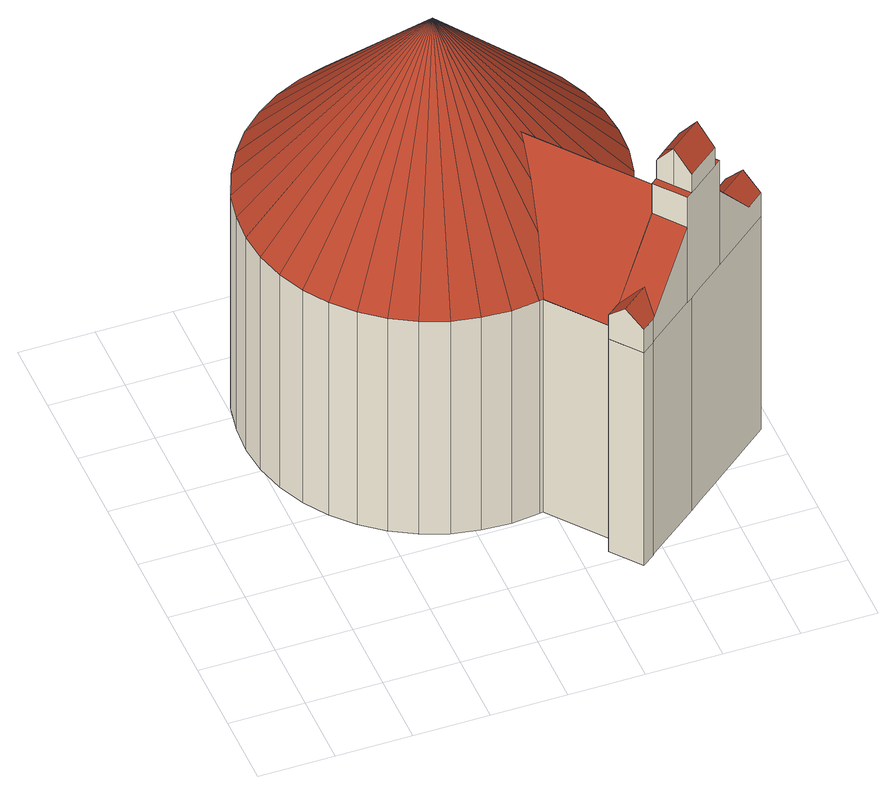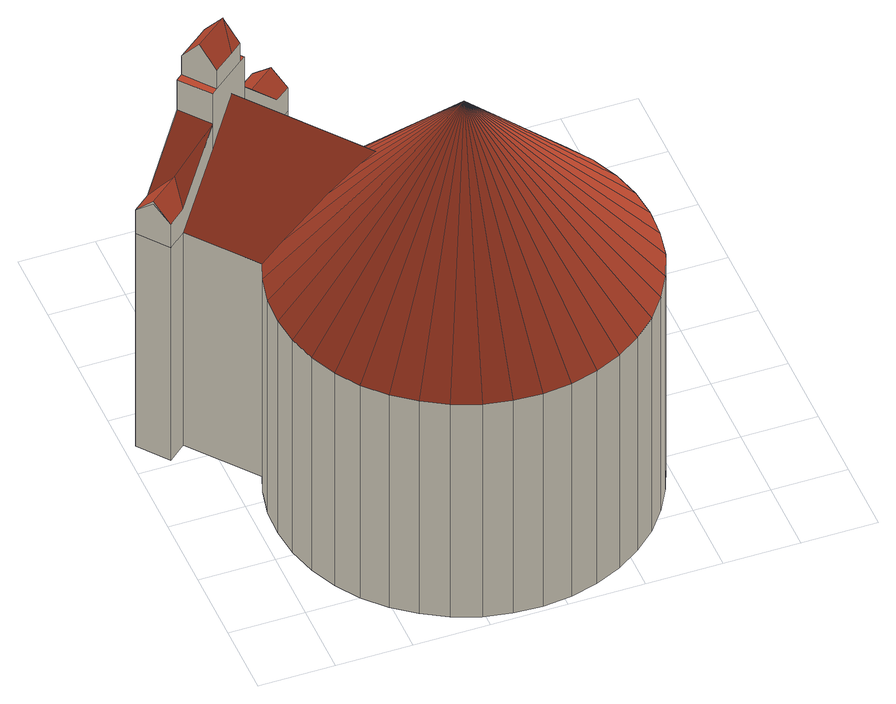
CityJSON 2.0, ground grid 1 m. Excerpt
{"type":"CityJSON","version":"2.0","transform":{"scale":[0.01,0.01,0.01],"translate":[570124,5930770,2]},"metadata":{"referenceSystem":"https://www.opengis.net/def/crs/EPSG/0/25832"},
"CityObjects":{
"building1":{"type":"Building","attributes":{"Grundfläche 2D":"21.887346","Grundhöhe NN":"2.398"},"children":["building1-1","building1-2","building1-3","building1-4"],"geometry":[{"type":"Solid","lod":"3","boundaries":[[[[0,1,2,3,4,5,6,7,8,9,10,11,12,13,14,15,16,17,18,19,20,21]],[[17,22,23,18]],[[24,23,22]],[[25,23,24]],[[26,23,25]],[[27,23,26]],[[28,23,27]],[[29,23,28]],[[30,23,29]],[[31,23,30]],[[32,23,31]],[[33,23,32]],[[34,23,33]],[[35,23,34]],[[36,23,35]],[[37,23,36]],[[38,23,37]],[[39,23,38]],[[40,23,39]],[[41,23,40]],[[42,23,41]],[[43,23,42]],[[44,23,43]],[[45,23,44]],[[46,23,45]],[[47,23,46]],[[48,23,47]],[[49,23,48]],[[50,23,49]],[[51,23,50]],[[52,23,51]],[[53,23,52]],[[54,23,53]],[[55,23,54]],[[56,23,55]],[[1,57,23,56,2]],[[58,19,18,23]],[[23,59,20,19,58]],[[23,60,21,20,59]],[[23,61,0,21,60]],[[23,57,1,0,61]],[[4,3,62,63]],[[5,4,63,64]],[[6,5,64,65]],[[66,9,8,7,6,65,67]],[[68,69,70,13,12,11,10,9,66,71]],[[14,13,70,72]],[[15,14,72,73]],[[74,17,16,15,73,75]],[[22,17,74,76]],[[24,22,76,77]],[[25,24,77,78]],[[26,25,78,79]],[[27,26,79,80]],[[28,27,80,81]],[[29,28,81,82]],[[30,29,82,83]],[[31,30,83,84]],[[32,31,84,85]],[[33,32,85,86]],[[34,33,86,87]],[[35,34,87,88]],[[36,35,88,89]],[[37,36,89,90]],[[38,37,90,91]],[[39,38,91,92]],[[40,39,92,93]],[[41,40,93,94]],[[42,41,94,95]],[[43,42,95,96]],[[44,43,96,97]],[[45,44,97,98]],[[46,45,98,99]],[[47,46,99,100]],[[48,47,100,101]],[[49,48,101,102]],[[50,49,102,103]],[[51,50,103,104]],[[52,51,104,105]],[[53,52,105,106]],[[54,53,106,107]],[[55,54,107,108]],[[56,55,108,109]],[[2,56,109,110]],[[3,2,110,62]],[[102,101,100,99,98,97,96,95,94,93,92,91,90,89,88,87,86,85,84,83,82,81,80,79,78,77,76,74,75,73,72,70,69,68,71,66,67,65,64,63,62,110,109,108,107,106,105,104,103]]]],"semantics":{"surfaces":[{"type":"RoofSurface"},{"type":"WallSurface"},{"type":"GroundSurface"}],"values":[[0,0,0,0,0,0,0,0,0,0,0,0,0,0,0,0,0,0,0,0,0,0,0,0,0,0,0,0,0,0,0,0,0,0,0,0,0,0,0,0,0,1,1,1,1,1,1,1,1,1,1,1,1,1,1,1,1,1,1,1,1,1,1,1,1,1,1,1,1,1,1,1,1,1,1,1,1,1,1,1,1,1,1,1,1,2]]}}]},
"building1-1":{"type":"BuildingInstallation","parents":["building1"],"geometry":[{"type":"MultiSurface","lod":"3","boundaries":[[[111,112,113,114,115]],[[116,117,118,119,120]],[[113,112,121,122]],[[122,123,124,125,126,127,128,117,116,129,114,113]],[[118,117,128,130]],[[11,12,121,112,111,131,119,118,130,8,9,10]]],"semantics":{"surfaces":[{"type":"RoofSurface"},{"type":"WallSurface"}],"values":[0,0,1,1,1,1]}}]},
"building1-2":{"type":"BuildingInstallation","parents":["building1"],"geometry":[{"type":"MultiSurface","lod":"3","boundaries":[[[132,133,134,135,136]],[[137,138,136,135]],[[122,136,138]],[[133,132,136,122,121]],[[139,140,130,128,141,142,143]],[[144,145,146,143,142,141]],[[139,143,146,147,148,140]],[[135,134,149,137]],[[134,13,14,137,149]],[[14,15,123,122,138,137]],[[127,150,3,4,145,144,141,128]],[[145,4,5,147,146]],[[5,6,148,147]],[[6,7,8,130,140,148]],[[121,12,13,134,133]]],"semantics":{"surfaces":[{"type":"RoofSurface"},{"type":"WallSurface"}],"values":[0,0,0,0,0,0,0,1,1,1,1,1,1,1,1]}}]},
"building1-3":{"type":"BuildingInstallation","parents":["building1"],"geometry":[{"type":"MultiSurface","lod":"3","boundaries":[[[16,17,151,58,59,152,125,124,123,15]],[[57,153,154,2,3,150,127,126,125,152,60,61]]],"semantics":{"surfaces":[{"type":"RoofSurface"}],"values":[0,0]}}]},
"building1-4":{"type":"BuildingInstallation","parents":["building1"],"geometry":[{"type":"MultiSurface","lod":"3","boundaries":[[[155,156,157,158,159]],[[160,155,159,161]],[[162,160,163]],[[155,160,162]],[[114,161,159,158,111,115]],[[114,129,116,163,160,161]],[[162,163,116,120]],[[155,162,120]],[[156,155,120,119]],[[119,131,111,158,157,156]]],"semantics":{"surfaces":[{"type":"RoofSurface"},{"type":"WallSurface"}],"values":[0,0,0,0,1,1,1,1,1,1]}}]}
},
"vertices":[
[455,236,390],[420,220,390],[388,211,390],[452,130,390],[436,118,390],[467,79,390],[483,91,390],[487,95,390],[548,143,390],[556,149,390],[572,162,390],[599,183,390],[607,190,390],[685,252,390],[654,291,390],[631,272,390],[630,272,390],[562,357,390],[557,346,390],[539,313,390],[515,283,390],[487,257,390],[571,382,390],[337,449,663],[579,419,390],[580,457,390],[576,495,390],[566,532,390],[550,567,390],[529,599,390],[503,627,390],[473,650,390],[440,669,390],[404,683,390],[367,690,390],[329,692,390],[291,688,390],[254,678,390],[219,662,390],[188,641,390],[159,615,390],[136,585,390],[117,552,390],[103,516,390],[96,479,390],[94,441,390],[98,403,390],[108,366,390],[124,331,390],[145,299,390],[171,271,390],[201,247,390],[234,229,390],[270,215,390],[307,208,390],[345,206,390],[383,210,390],[403,268,447],[477,354,473],[436,356,511],[416,348,519],[412,314,490],[452,130,40],[436,118,40],[467,79,40],[483,91,40],[556,149,40],[487,95,40],[599,183,40],[607,190,40],[685,252,40],[572,162,40],[654,291,40],[631,272,40],[562,357,40],[630,272,40],[571,382,40],[579,419,40],[580,457,40],[576,495,40],[566,532,40],[550,567,40],[529,599,40],[503,627,40],[473,650,40],[440,669,40],[404,683,40],[367,690,40],[329,692,40],[291,688,40],[254,678,40],[219,662,40],[188,641,40],[159,615,40],[136,585,40],[117,552,40],[103,516,40],[96,479,40],[94,441,40],[98,403,40],[108,366,40],[124,331,40],[145,299,40],[171,271,40],[201,247,40],[234,229,40],[270,215,40],[307,208,40],[345,206,40],[383,210,40],[388,211,40],
[599,183,563],[607,190,563],[576,229,563],[568,222,563],[583,203,563],[525,188,563],[517,182,563],[548,143,563],[556,149,563],[540,169,563],[607,190,514],[576,229,514],[576,229,474],[568,222,486],[541,201,528],[525,188,502],[517,182,490],[517,182,514],[541,201,563],[548,143,514],[572,162,563],
[643,238,445],[662,234,429],[685,252,429],[669,272,455],[630,241,455],[654,291,429],[631,272,429],[486,118,445],[487,95,429],[456,133,429],[478,129,445],[486,127,451],[452,130,429],[436,118,429],[451,99,451],[467,79,429],[483,91,429],[669,272,451],[456,133,396],
[539,355,413],[416,359,528],[395,239,418],[390,218,397],
[540,169,624],[556,149,593],[572,162,593],[599,183,593],[583,203,624],[541,201,593],[568,222,593],[540,169,623],[525,188,593]
]}
